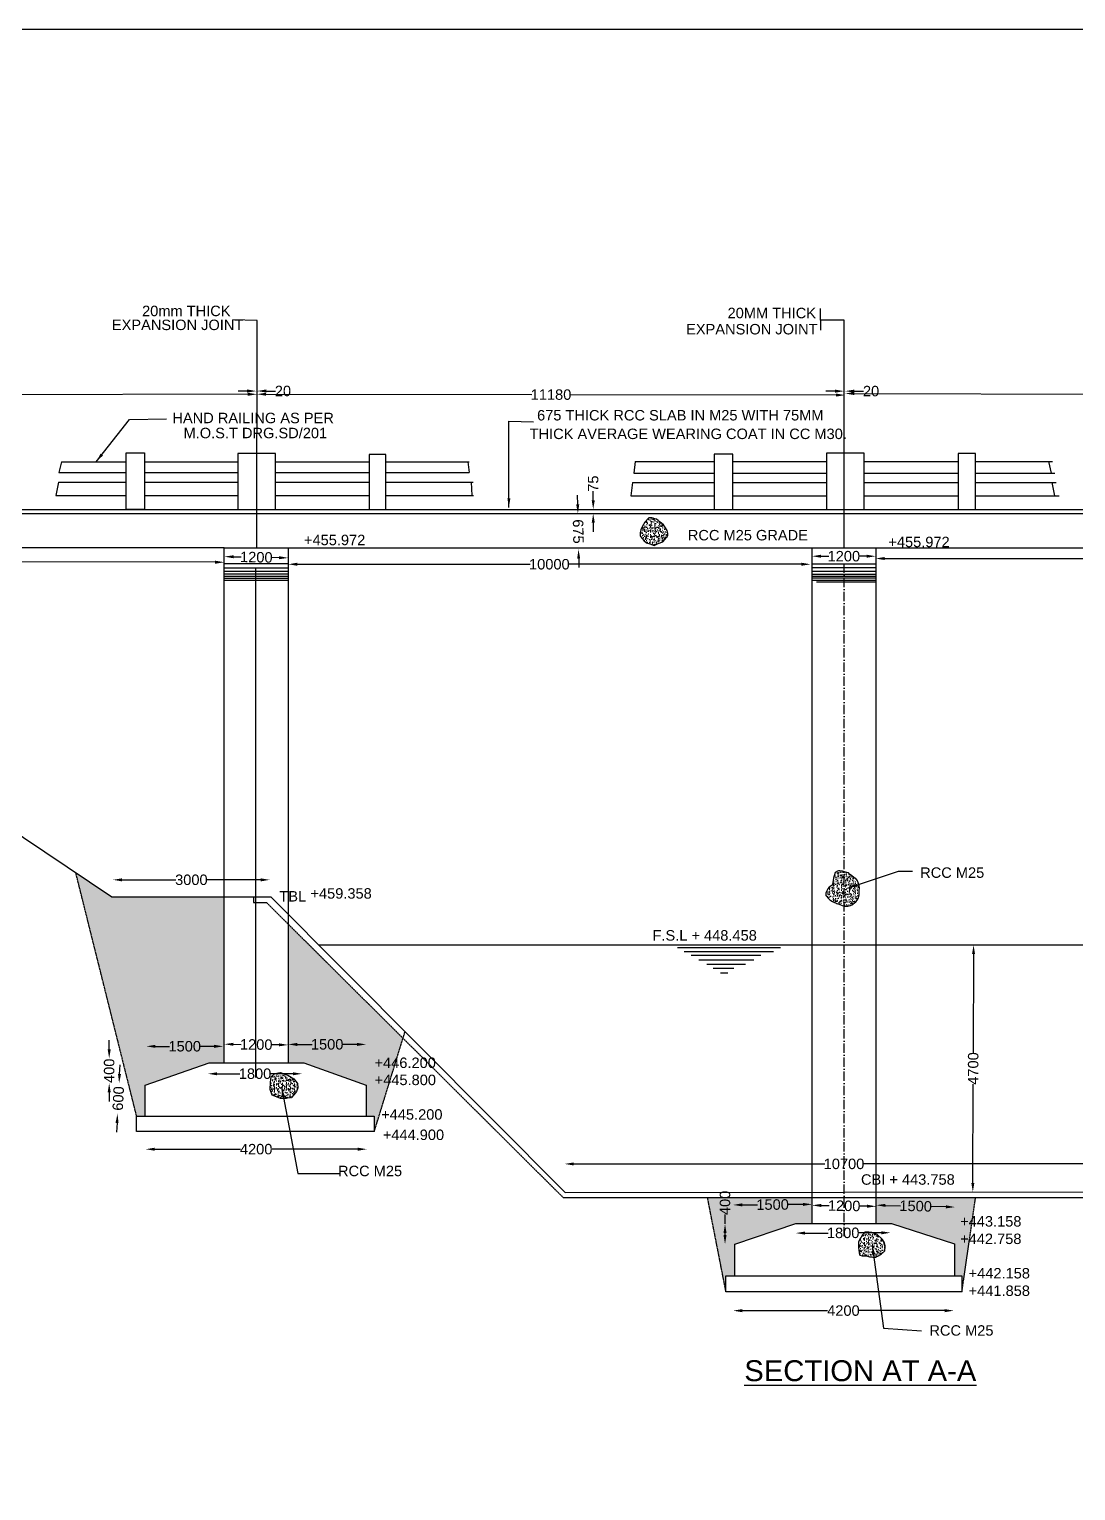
# Model space of a CAD drawing. Header units: millimetres. Extents: x 1522 to 79966, y 2569 to 58520.
# Drawn here: x 20274 to 40295, y 30544 to 58520 of the extents above; entities that cross this region are included whole.
import ezdxf

# ---------------------------------------------------------------- set-up
doc = ezdxf.new("R2010")
doc.units = ezdxf.units.MM
doc.header["$MEASUREMENT"] = 0
doc.linetypes.add('ACAD_ISO02W100', pattern=[15, 12, -3])
doc.linetypes.add('ACAD_ISO10W100', pattern=[18, 12, -3, 0, -3])
for name, color, linetype in [('DIMENSION', 7, 'Continuous'), ('DRAWING', 7, 'Continuous'), ('TEXT', 7, 'Continuous')]:
    doc.layers.add(name, color=color, linetype=linetype)
doc.styles.get("Standard").update_dxf_attribs({"font": 'arial.ttf'})
doc.dimstyles.get("Standard").update_dxf_attribs({"dimtxt": 200, "dimasz": 175, "dimexe": 0.18, "dimexo": 0.0625, "dimgap": 0.09, "dimtad": 0, "dimdec": 0, "dimzin": 0, "dimdsep": 46, "dimtxsty": 'Standard', "dimcen": 0.09, "dimse1": 1, "dimse2": 1, "dimadec": 0, "dimazin": 0, "dimtfac": 1, "dimtdec": 0, "dimtofl": 0, "dimtmove": 0, "dimatfit": 3, "dimfxl": 1, "dimtolj": 1, "dimtzin": 0, "dimarcsym": 0})
pattern_1 = [(50, (0, 0), (107.58903, -9.41282), [11.25, -123.75]), (355, (0, 0), (-20.8127, 112.82882), [9, -99]), (100.45144, (8.97, -0.78), (86.77633, 103.416), [9.56103, -105.17132]), (46.1842, (0, 30), (160.0862, -24.8279), [16.875, -185.625]), (96.63564, (13.34, 27.93), (140.1993, 146.1178), [14.34155, -157.75706]), (351.18416, (0, 30), (140.1993, 146.1178), [13.5, -148.5]), (21, (15, 22.5), (89.53606, -60.39283), [11.25, -123.75]), (326, (15, 22.5), (36.4973, 108.7725), [9, -99]), (71.45144, (22.46, 17.47), (126.03336, 48.37967), [9.56103, -105.17132]), (37.5, (0, 0), (1.823978, 49.934078), [0, -97.8, 0, -100.5, 0, -99.375]), (7.5, (0, 0), (39.46043, 59.161757), [0, -57.3, 0, -95.55, 0, -37.875]), (327.5, (-33.45, 0), (80.073365, -3.38323), [0, -37.5, 0, -117, 0, -155.25]), (317.5, (-48.45, 0), (87.477925, 15.01575), [0, -48.75, 0, -77.7, 0, -110.25])]

# ---------------------------------------------------------------- blocks, each defined once
blk = doc.blocks.new('*D86')
at = {"layer": 'Defpoints', "color": 0, "transparency": 16777216}
for p in [(14041, 48426), (24005, 48412), (24005, 48317)]:
    blk.add_point(p, dxfattribs=at)
at = {"layer": 'DIMENSION', "color": 0, "lineweight": -2, "transparency": 16777216}
for p, q in [((14216, 48331), (18656, 48325)), ((23830, 48318), (19390, 48324))]:
    blk.add_line(p, q, dxfattribs=at)
at = {"layer": 'DIMENSION', "color": 0, "transparency": 16777216}
for points in [[(14216, 48360), (14216, 48301), (14041, 48331)], [(23830, 48347), (23830, 48288), (24005, 48317)]]:
    blk.add_solid(points, dxfattribs=at)
at = {"layer": 'DIMENSION', "color": 0, "transparency": 16777216, "insert": (19023, 48324), "char_height": 200, "attachment_point": 5, "rotation": 359.9228}
blk.add_mtext('\\A1;10000', dxfattribs=at)
blk = doc.blocks.new('*D87')
at = {"layer": 'Defpoints', "color": 0, "transparency": 16777216}
for p in [(25228, 48400), (24005, 48317), (25226, 48292)]:
    blk.add_point(p, dxfattribs=at)
at = {"layer": 'DIMENSION', "color": 0, "lineweight": -2, "transparency": 16777216}
for p, q in [((24182, 48422), (24329, 48419)), ((25053, 48404), (24907, 48407))]:
    blk.add_line(p, q, dxfattribs=at)
at = {"layer": 'DIMENSION', "color": 0, "transparency": 16777216}
for points in [[(24183, 48451), (24182, 48393), (24007, 48425)], [(25054, 48433), (25053, 48375), (25228, 48400)]]:
    blk.add_solid(points, dxfattribs=at)
at = {"layer": 'DIMENSION', "color": 0, "transparency": 16777216, "insert": (24618, 48413), "char_height": 200, "attachment_point": 5, "rotation": 358.8339}
blk.add_mtext('\\A1;1200', dxfattribs=at)
blk = doc.blocks.new('*D88')
at = {"layer": 'Defpoints', "color": 0, "transparency": 16777216}
for p in [(25228, 48400), (35220, 48400), (35220, 48278)]:
    blk.add_point(p, dxfattribs=at)
at = {"layer": 'DIMENSION', "color": 0, "lineweight": -2, "transparency": 16777216}
for p, q in [((25403, 48278), (29857, 48278)), ((35045, 48278), (30591, 48278))]:
    blk.add_line(p, q, dxfattribs=at)
at = {"layer": 'DIMENSION', "color": 0, "transparency": 16777216}
for points in [[(25403, 48308), (25403, 48249), (25228, 48278)], [(35045, 48308), (35045, 48249), (35220, 48278)]]:
    blk.add_solid(points, dxfattribs=at)
at = {"layer": 'DIMENSION', "color": 0, "transparency": 16777216, "insert": (30224, 48278), "char_height": 200, "attachment_point": 5}
blk.add_mtext('\\A1;10000', dxfattribs=at)
blk = doc.blocks.new('*D89')
at = {"layer": 'Defpoints', "color": 0, "transparency": 16777216}
for p in [(35248, 48410), (36467, 48432), (36467, 48410)]:
    blk.add_point(p, dxfattribs=at)
at = {"layer": 'DIMENSION', "color": 0, "lineweight": -2, "transparency": 16777216}
for p, q in [((35424, 48432), (35569, 48432)), ((36292, 48432), (36147, 48432))]:
    blk.add_line(p, q, dxfattribs=at)
at = {"layer": 'DIMENSION', "color": 0, "transparency": 16777216}
for points in [[(35424, 48462), (35424, 48403), (35248, 48432)], [(36292, 48462), (36292, 48403), (36467, 48432)]]:
    blk.add_solid(points, dxfattribs=at)
at = {"layer": 'DIMENSION', "color": 0, "transparency": 16777216, "insert": (35858, 48432), "char_height": 200, "attachment_point": 5}
blk.add_mtext('\\A1;1200', dxfattribs=at)
blk = doc.blocks.new('*D90')
at = {"layer": 'Defpoints', "color": 0, "transparency": 16777216}
for p in [(36467, 48432), (46472, 48432), (46472, 48388)]:
    blk.add_point(p, dxfattribs=at)
at = {"layer": 'DIMENSION', "color": 0, "lineweight": -2, "transparency": 16777216}
for p, q in [((36642, 48388), (41103, 48388)), ((46298, 48388), (41836, 48388))]:
    blk.add_line(p, q, dxfattribs=at)
at = {"layer": 'DIMENSION', "color": 0, "transparency": 16777216}
for points in [[(36642, 48418), (36642, 48359), (36467, 48388)], [(46298, 48418), (46298, 48359), (46472, 48388)]]:
    blk.add_solid(points, dxfattribs=at)
at = {"layer": 'DIMENSION', "color": 0, "transparency": 16777216, "insert": (41470, 48388), "char_height": 200, "attachment_point": 5}
blk.add_mtext('\\A1;10000', dxfattribs=at)
blk = doc.blocks.new('*D105')
at = {"layer": 'Defpoints', "color": 0, "transparency": 16777216}
for p in [(21876, 42184), (24874, 42238), (24874, 42184)]:
    blk.add_point(p, dxfattribs=at)
at = {"layer": 'DIMENSION', "color": 0, "lineweight": -2, "transparency": 16777216}
for p, q in [((22051, 42238), (23076, 42238)), ((24698, 42238), (23673, 42238))]:
    blk.add_line(p, q, dxfattribs=at)
at = {"layer": 'DIMENSION', "color": 0, "transparency": 16777216}
for points in [[(22051, 42267), (22051, 42208), (21876, 42238)], [(24698, 42267), (24698, 42208), (24874, 42238)]]:
    blk.add_solid(points, dxfattribs=at)
at = {"layer": 'DIMENSION', "color": 0, "transparency": 16777216, "insert": (23375, 42238), "char_height": 200, "attachment_point": 5}
blk.add_mtext('\\A1;3000', dxfattribs=at)
blk = doc.blocks.new('*D106')
at = {"layer": 'Defpoints', "color": 0, "transparency": 16777216}
for p in [(22500, 37036), (26730, 37082), (26730, 37036)]:
    blk.add_point(p, dxfattribs=at)
at = {"layer": 'DIMENSION', "color": 0, "lineweight": -2, "transparency": 16777216}
for p, q in [((22675, 37082), (24313, 37082)), ((26556, 37082), (24918, 37082))]:
    blk.add_line(p, q, dxfattribs=at)
at = {"layer": 'DIMENSION', "color": 0, "transparency": 16777216}
for points in [[(22675, 37111), (22675, 37052), (22500, 37082)], [(26556, 37111), (26556, 37052), (26730, 37082)]]:
    blk.add_solid(points, dxfattribs=at)
at = {"layer": 'DIMENSION', "color": 0, "transparency": 16777216, "insert": (24615, 37082), "char_height": 200, "attachment_point": 5}
blk.add_mtext('\\A1;4200', dxfattribs=at)
blk = doc.blocks.new('*D107')
at = {"layer": 'Defpoints', "color": 0, "transparency": 16777216}
for p in [(23694, 38608), (25492, 38608), (25492, 38526)]:
    blk.add_point(p, dxfattribs=at)
at = {"layer": 'DIMENSION', "color": 0, "lineweight": -2, "transparency": 16777216}
for p, q in [((23868, 38526), (24304, 38526)), ((25318, 38526), (24882, 38526))]:
    blk.add_line(p, q, dxfattribs=at)
at = {"layer": 'DIMENSION', "color": 0, "transparency": 16777216}
for points in [[(23868, 38555), (23868, 38497), (23694, 38526)], [(25318, 38555), (25318, 38497), (25492, 38526)]]:
    blk.add_solid(points, dxfattribs=at)
at = {"layer": 'DIMENSION', "color": 0, "transparency": 16777216, "insert": (24593, 38526), "char_height": 200, "attachment_point": 5}
blk.add_mtext('\\A1;1800', dxfattribs=at)
blk = doc.blocks.new('*D108')
at = {"layer": 'Defpoints', "color": 0, "transparency": 16777216}
for p in [(22512, 39079), (23984, 39079), (23984, 39051)]:
    blk.add_point(p, dxfattribs=at)
at = {"layer": 'DIMENSION', "color": 0, "lineweight": -2, "transparency": 16777216}
for p, q in [((22688, 39051), (22960, 39051)), ((23810, 39051), (23537, 39051))]:
    blk.add_line(p, q, dxfattribs=at)
at = {"layer": 'DIMENSION', "color": 0, "transparency": 16777216}
for points in [[(22688, 39080), (22688, 39022), (22512, 39051)], [(23810, 39080), (23810, 39022), (23984, 39051)]]:
    blk.add_solid(points, dxfattribs=at)
at = {"layer": 'DIMENSION', "color": 0, "transparency": 16777216, "insert": (23248, 39051), "char_height": 200, "attachment_point": 5}
blk.add_mtext('\\A1;1500', dxfattribs=at)
blk = doc.blocks.new('*D109')
at = {"layer": 'Defpoints', "color": 0, "transparency": 16777216}
for p in [(24005, 39046), (25226, 39078), (25226, 39032)]:
    blk.add_point(p, dxfattribs=at)
at = {"layer": 'DIMENSION', "color": 0, "lineweight": -2, "transparency": 16777216}
for p, q in [((24181, 39090), (24327, 39088)), ((25051, 39080), (24905, 39081))]:
    blk.add_line(p, q, dxfattribs=at)
at = {"layer": 'DIMENSION', "color": 0, "transparency": 16777216}
for points in [[(24181, 39119), (24181, 39061), (24006, 39092)], [(25052, 39109), (25051, 39051), (25226, 39078)]]:
    blk.add_solid(points, dxfattribs=at)
at = {"layer": 'DIMENSION', "color": 0, "transparency": 16777216, "insert": (24616, 39085), "char_height": 200, "attachment_point": 5, "rotation": 359.3428}
blk.add_mtext('\\A1;1200', dxfattribs=at)
blk = doc.blocks.new('*D110')
at = {"layer": 'Defpoints', "color": 0, "transparency": 16777216}
for p in [(25226, 39078), (26720, 39088), (26720, 39078)]:
    blk.add_point(p, dxfattribs=at)
at = {"layer": 'DIMENSION', "color": 0, "lineweight": -2, "transparency": 16777216}
for p, q in [((25401, 39088), (25684, 39088)), ((26544, 39088), (26262, 39088))]:
    blk.add_line(p, q, dxfattribs=at)
at = {"layer": 'DIMENSION', "color": 0, "transparency": 16777216}
for points in [[(25401, 39117), (25401, 39058), (25226, 39088)], [(26544, 39117), (26544, 39058), (26720, 39088)]]:
    blk.add_solid(points, dxfattribs=at)
at = {"layer": 'DIMENSION', "color": 0, "transparency": 16777216, "insert": (25973, 39088), "char_height": 200, "attachment_point": 5}
blk.add_mtext('\\A1;1500', dxfattribs=at)
blk = doc.blocks.new('*D111')
at = {"layer": 'Defpoints', "color": 0, "transparency": 16777216}
for p in [(21992, 38346), (22522, 38319), (22492, 37733)]:
    blk.add_point(p, dxfattribs=at)
at = {"layer": 'DIMENSION', "color": 0, "lineweight": -2, "transparency": 16777216}
for p, q in [((22001, 38521), (22010, 38696)), ((21953, 37586), (21944, 37411))]:
    blk.add_line(p, q, dxfattribs=at)
at = {"layer": 'DIMENSION', "color": 0, "transparency": 16777216}
for points in [[(21972, 38522), (22030, 38519), (21992, 38346)], [(21924, 37587), (21982, 37584), (21962, 37760)]]:
    blk.add_solid(points, dxfattribs=at)
at = {"layer": 'DIMENSION', "color": 0, "transparency": 16777216, "insert": (21977, 38053), "char_height": 200, "attachment_point": 5, "rotation": 87.0437}
blk.add_mtext('\\A1;600', dxfattribs=at)
blk = doc.blocks.new('*D112')
at = {"layer": 'Defpoints', "color": 0, "transparency": 16777216}
for p in [(21803, 38819), (21992, 38819), (21992, 38346)]:
    blk.add_point(p, dxfattribs=at)
at = {"layer": 'DIMENSION', "color": 0, "lineweight": -2, "transparency": 16777216}
for p, q in [((21803, 38994), (21803, 39169)), ((21803, 38171), (21803, 37996))]:
    blk.add_line(p, q, dxfattribs=at)
at = {"layer": 'DIMENSION', "color": 0, "transparency": 16777216}
for points in [[(21774, 38994), (21832, 38994), (21803, 38819)], [(21774, 38171), (21832, 38171), (21803, 38346)]]:
    blk.add_solid(points, dxfattribs=at)
at = {"layer": 'DIMENSION', "color": 0, "transparency": 16777216, "insert": (21803, 38583), "char_height": 200, "attachment_point": 5, "rotation": 90}
blk.add_mtext('\\A1;400', dxfattribs=at)
blk = doc.blocks.new('*D113')
at = {"layer": 'Defpoints', "color": 0, "transparency": 16777216}
for p in [(33738, 34353), (37962, 34353), (37962, 33992)]:
    blk.add_point(p, dxfattribs=at)
at = {"layer": 'DIMENSION', "color": 0, "lineweight": -2, "transparency": 16777216}
for p, q in [((33914, 33992), (35548, 33992)), ((37787, 33992), (36153, 33992))]:
    blk.add_line(p, q, dxfattribs=at)
at = {"layer": 'DIMENSION', "color": 0, "transparency": 16777216}
for points in [[(33914, 34021), (33914, 33962), (33738, 33992)], [(37787, 34021), (37787, 33962), (37962, 33992)]]:
    blk.add_solid(points, dxfattribs=at)
at = {"layer": 'DIMENSION', "color": 0, "transparency": 16777216, "insert": (35850, 33992), "char_height": 200, "attachment_point": 5}
blk.add_mtext('\\A1;4200', dxfattribs=at)
blk = doc.blocks.new('*D114')
at = {"layer": 'Defpoints', "color": 0, "transparency": 16777216}
for p in [(33738, 36024), (35251, 36036), (35251, 36027)]:
    blk.add_point(p, dxfattribs=at)
at = {"layer": 'DIMENSION', "color": 0, "lineweight": -2, "transparency": 16777216}
for p, q in [((33914, 36016), (34206, 36019)), ((35076, 36025), (34784, 36023))]:
    blk.add_line(p, q, dxfattribs=at)
at = {"layer": 'DIMENSION', "color": 0, "transparency": 16777216}
for points in [[(33913, 36046), (33914, 35987), (33739, 36015)], [(35076, 36054), (35076, 35996), (35251, 36027)]]:
    blk.add_solid(points, dxfattribs=at)
at = {"layer": 'DIMENSION', "color": 0, "transparency": 16777216, "insert": (34495, 36021), "char_height": 200, "attachment_point": 5, "rotation": 0.4356}
blk.add_mtext('\\A1;1500', dxfattribs=at)
blk = doc.blocks.new('*D115')
at = {"layer": 'Defpoints', "color": 0, "transparency": 16777216}
for p in [(34939, 35514), (36750, 35522), (36751, 35483)]:
    blk.add_point(p, dxfattribs=at)
at = {"layer": 'DIMENSION', "color": 0, "lineweight": -2, "transparency": 16777216}
for p, q in [((35114, 35476), (35556, 35478)), ((36576, 35482), (36134, 35480))]:
    blk.add_line(p, q, dxfattribs=at)
at = {"layer": 'DIMENSION', "color": 0, "transparency": 16777216}
for points in [[(35114, 35505), (35114, 35447), (34939, 35476)], [(36576, 35511), (36576, 35453), (36751, 35483)]]:
    blk.add_solid(points, dxfattribs=at)
at = {"layer": 'DIMENSION', "color": 0, "transparency": 16777216, "insert": (35845, 35479), "char_height": 200, "attachment_point": 5, "rotation": 0.2372}
blk.add_mtext('\\A1;1800', dxfattribs=at)
blk = doc.blocks.new('*D116')
at = {"layer": 'Defpoints', "color": 0, "transparency": 16777216}
for p in [(35251, 36027), (36478, 36006), (36478, 35988)]:
    blk.add_point(p, dxfattribs=at)
at = {"layer": 'DIMENSION', "color": 0, "lineweight": -2, "transparency": 16777216}
for p, q in [((35426, 36006), (35575, 36003)), ((36303, 35991), (36153, 35993))]:
    blk.add_line(p, q, dxfattribs=at)
at = {"layer": 'DIMENSION', "color": 0, "transparency": 16777216}
for points in [[(35426, 36035), (35425, 35976), (35251, 36008)], [(36303, 36020), (36302, 35962), (36478, 35988)]]:
    blk.add_solid(points, dxfattribs=at)
at = {"layer": 'DIMENSION', "color": 0, "transparency": 16777216, "insert": (35864, 35998), "char_height": 200, "attachment_point": 5, "rotation": 359.0399}
blk.add_mtext('\\A1;1200', dxfattribs=at)
blk = doc.blocks.new('*D117')
at = {"layer": 'Defpoints', "color": 0, "transparency": 16777216}
for p in [(36478, 35988), (37984, 35951), (37985, 35974)]:
    blk.add_point(p, dxfattribs=at)
at = {"layer": 'DIMENSION', "color": 0, "lineweight": -2, "transparency": 16777216}
for p, q in [((36653, 36007), (36943, 36000)), ((37810, 35978), (37520, 35985))]:
    blk.add_line(p, q, dxfattribs=at)
at = {"layer": 'DIMENSION', "color": 0, "transparency": 16777216}
for points in [[(36654, 36036), (36652, 35978), (36478, 36011)], [(37811, 36008), (37809, 35949), (37985, 35974)]]:
    blk.add_solid(points, dxfattribs=at)
at = {"layer": 'DIMENSION', "color": 0, "transparency": 16777216, "insert": (37232, 35993), "char_height": 200, "attachment_point": 5, "rotation": 358.5971}
blk.add_mtext('\\A1;1500', dxfattribs=at)
blk = doc.blocks.new('*D118')
at = {"layer": 'Defpoints', "color": 0, "transparency": 16777216}
for p in [(33585, 35654), (33770, 35654), (33770, 35263)]:
    blk.add_point(p, dxfattribs=at)
at = {"layer": 'DIMENSION', "color": 0, "lineweight": -2, "transparency": 16777216}
for p, q in [((33585, 35654), (33585, 35830)), ((33585, 35438), (33585, 35480))]:
    blk.add_line(p, q, dxfattribs=at)
at = {"layer": 'DIMENSION', "color": 0, "transparency": 16777216}
for points in [[(33556, 35480), (33614, 35480), (33585, 35654)], [(33556, 35438), (33614, 35438), (33585, 35263)]]:
    blk.add_solid(points, dxfattribs=at)
at = {"layer": 'DIMENSION', "color": 0, "transparency": 16777216, "insert": (33585, 36054), "char_height": 200, "attachment_point": 5, "rotation": 90}
blk.add_mtext('\\A1;400', dxfattribs=at)
blk = doc.blocks.new('*D119')
at = {"layer": 'Defpoints', "color": 0, "transparency": 16777216}
for p in [(30517, 36730), (41205, 36800), (41205, 36730)]:
    blk.add_point(p, dxfattribs=at)
at = {"layer": 'DIMENSION', "color": 0, "lineweight": -2, "transparency": 16777216}
for p, q in [((30692, 36800), (35494, 36800)), ((41030, 36800), (36228, 36800))]:
    blk.add_line(p, q, dxfattribs=at)
at = {"layer": 'DIMENSION', "color": 0, "transparency": 16777216}
for points in [[(30692, 36829), (30692, 36771), (30517, 36800)], [(41030, 36829), (41030, 36771), (41205, 36800)]]:
    blk.add_solid(points, dxfattribs=at)
at = {"layer": 'DIMENSION', "color": 0, "transparency": 16777216, "insert": (35861, 36800), "char_height": 200, "attachment_point": 5}
blk.add_mtext('\\A1;10700', dxfattribs=at)
blk = doc.blocks.new('*D120')
at = {"layer": 'Defpoints', "color": 0, "transparency": 16777216}
for p in [(38340, 40991), (38395, 40991), (38381, 36263)]:
    blk.add_point(p, dxfattribs=at)
at = {"layer": 'DIMENSION', "color": 0, "lineweight": -2, "transparency": 16777216}
for p, q in [((38339, 40816), (38334, 38929)), ((38326, 36438), (38332, 38325))]:
    blk.add_line(p, q, dxfattribs=at)
at = {"layer": 'DIMENSION', "color": 0, "transparency": 16777216}
for points in [[(38310, 40816), (38368, 40816), (38340, 40991)], [(38297, 36438), (38355, 36438), (38326, 36263)]]:
    blk.add_solid(points, dxfattribs=at)
at = {"layer": 'DIMENSION', "color": 0, "transparency": 16777216, "insert": (38333, 38627), "char_height": 200, "attachment_point": 5, "rotation": 89.8305}
blk.add_mtext('\\A1;4700', dxfattribs=at)
blk = doc.blocks.new('*D131')
at = {"layer": 'Defpoints', "color": 0, "transparency": 16777216}
for p in [(35883, 51527), (47080, 51526), (47080, 51507)]:
    blk.add_point(p, dxfattribs=at)
at = {"layer": 'DIMENSION', "color": 0, "lineweight": -2, "transparency": 16777216}
for p, q in [((36058, 51546), (41115, 51537)), ((46905, 51527), (41848, 51536))]:
    blk.add_line(p, q, dxfattribs=at)
at = {"layer": 'DIMENSION', "color": 0, "transparency": 16777216}
for points in [[(36058, 51575), (36058, 51517), (35883, 51546)], [(46905, 51556), (46905, 51498), (47080, 51526)]]:
    blk.add_solid(points, dxfattribs=at)
at = {"layer": 'DIMENSION', "color": 0, "transparency": 16777216, "insert": (41482, 51536), "char_height": 200, "attachment_point": 5, "rotation": 359.8977}
blk.add_mtext('\\A1;11180', dxfattribs=at)
blk = doc.blocks.new('*D134')
at = {"layer": 'Defpoints', "color": 0, "transparency": 16777216}
for p in [(24630, 51563), (35883, 51546), (35883, 51517)]:
    blk.add_point(p, dxfattribs=at)
at = {"layer": 'DRAWING', "color": 0, "lineweight": -2, "transparency": 16777216}
for p, q in [((24805, 51533), (29890, 51525)), ((35708, 51517), (30623, 51524))]:
    blk.add_line(p, q, dxfattribs=at)
at = {"layer": 'DRAWING', "color": 0, "transparency": 16777216}
for points in [[(24805, 51562), (24805, 51504), (24630, 51533)], [(35708, 51546), (35708, 51488), (35883, 51517)]]:
    blk.add_solid(points, dxfattribs=at)
at = {"layer": 'DRAWING', "color": 0, "transparency": 16777216, "insert": (30256, 51525), "char_height": 200, "attachment_point": 5, "rotation": 359.9179}
blk.add_mtext('\\A1;11180', dxfattribs=at)
blk = doc.blocks.new('*D135')
at = {"layer": 'Defpoints', "color": 0, "transparency": 16777216}
for p in [(13414, 51516), (24630, 51533), (24630, 51532)]:
    blk.add_point(p, dxfattribs=at)
at = {"layer": 'DRAWING', "color": 0, "lineweight": -2, "transparency": 16777216}
for p, q in [((13589, 51516), (18655, 51523)), ((24455, 51532), (19388, 51524))]:
    blk.add_line(p, q, dxfattribs=at)
at = {"layer": 'DRAWING', "color": 0, "transparency": 16777216}
for points in [[(13589, 51545), (13589, 51487), (13414, 51516)], [(24455, 51561), (24455, 51503), (24630, 51532)]]:
    blk.add_solid(points, dxfattribs=at)
at = {"layer": 'DRAWING', "color": 0, "transparency": 16777216, "insert": (19022, 51524), "char_height": 200, "attachment_point": 5, "rotation": 0.0842}
blk.add_mtext('\\A1;11180', dxfattribs=at)
blk = doc.blocks.new('*D141')
at = {"layer": 'Defpoints', "color": 0, "transparency": 16777216}
for p in [(30770, 49249), (30784, 49249), (30796, 48564)]:
    blk.add_point(p, dxfattribs=at)
at = {"layer": 'DIMENSION', "color": 0, "lineweight": -2, "transparency": 16777216}
for p, q in [((30766, 49424), (30763, 49599)), ((30785, 48389), (30788, 48214))]:
    blk.add_line(p, q, dxfattribs=at)
at = {"layer": 'DIMENSION', "color": 0, "transparency": 16777216}
for points in [[(30796, 49425), (30737, 49424), (30770, 49249)], [(30814, 48389), (30756, 48388), (30782, 48564)]]:
    blk.add_solid(points, dxfattribs=at)
at = {"layer": 'DIMENSION', "color": 0, "transparency": 16777216, "insert": (30776, 48906), "char_height": 200, "attachment_point": 5, "rotation": 271.0447}
blk.add_mtext('\\A1;675', dxfattribs=at)
blk = doc.blocks.new('*D142')
at = {"layer": 'Defpoints', "color": 0, "transparency": 16777216}
for p in [(31045, 49329), (31045, 49249), (31063, 49329)]:
    blk.add_point(p, dxfattribs=at)
at = {"layer": 'DIMENSION', "color": 0, "lineweight": -2, "transparency": 16777216}
for p, q in [((31063, 49504), (31063, 49679)), ((31063, 49074), (31063, 48899))]:
    blk.add_line(p, q, dxfattribs=at)
at = {"layer": 'DIMENSION', "color": 0, "transparency": 16777216}
for points in [[(31034, 49504), (31093, 49504), (31063, 49329)], [(31034, 49074), (31093, 49074), (31063, 49249)]]:
    blk.add_solid(points, dxfattribs=at)
at = {"layer": 'DIMENSION', "color": 0, "transparency": 16777216, "insert": (31063, 49822), "char_height": 200, "attachment_point": 5, "rotation": 90}
blk.add_mtext('\\A1;75', dxfattribs=at)
blk = doc.blocks.new('*D146')
at = {"color": 0, "lineweight": -2, "transparency": 16777216}
for p, q in [((24442, 51594), (24268, 51594)), ((24808, 51594), (24982, 51594))]:
    blk.add_line(p, q, dxfattribs=at)
at = {"color": 0, "transparency": 16777216}
for points in [[(24442, 51624), (24442, 51565), (24618, 51594)], [(24808, 51624), (24808, 51565), (24632, 51594)]]:
    blk.add_solid(points, dxfattribs=at)
at = {"layer": 'Defpoints', "color": 0, "transparency": 16777216}
for p in [(24618, 51530), (24632, 51594), (24632, 51531)]:
    blk.add_point(p, dxfattribs=at)
at = {"color": 0, "transparency": 16777216, "insert": (25127, 51594), "char_height": 200, "attachment_point": 5}
blk.add_mtext('\\A1;20', dxfattribs=at)
blk = doc.blocks.new('*D147')
at = {"color": 0, "lineweight": -2, "transparency": 16777216}
for p, q in [((35689, 51592), (35514, 51592)), ((36059, 51592), (36234, 51592))]:
    blk.add_line(p, q, dxfattribs=at)
at = {"color": 0, "transparency": 16777216}
for points in [[(35689, 51621), (35689, 51562), (35864, 51592)], [(36059, 51621), (36059, 51562), (35884, 51592)]]:
    blk.add_solid(points, dxfattribs=at)
at = {"layer": 'Defpoints', "color": 0, "transparency": 16777216}
for p in [(35864, 51516), (35884, 51592), (35884, 51514)]:
    blk.add_point(p, dxfattribs=at)
at = {"color": 0, "transparency": 16777216, "insert": (36379, 51592), "char_height": 200, "attachment_point": 5}
blk.add_mtext('\\A1;20', dxfattribs=at)

msp = doc.modelspace()

# ---------------------------------------------------------------- hatches: boundary and pattern name
at = {"layer": 'DRAWING'}
h = msp.add_hatch(dxfattribs=at)
h.set_pattern_fill('AR-CONC', color=256, scale=15)
h.set_pattern_definition(pattern_1)
h.paths.add_polyline_path([(32443.5, 48976.9), (32405.7, 49034.9), (32365, 49072.6), (32312.7, 49104.6), (32304, 49119.1), (32272, 49139.4), (32240, 49151), (32211, 49162.6), (32184.8, 49165.5), (32170.3, 49168.4), (32126.7, 49165.5), (32051.1, 49081.4), (32001.7, 48997.2), (31972.6, 48936.2), (31963.9, 48878.2), (31963.9, 48828.8), (31966.8, 48808.5), (32030.8, 48730.1), (32083.1, 48689.5), (32144.1, 48666.3), (32231.3, 48640.1), (32280.7, 48663.4), (32306.9, 48675), (32397, 48709.8), (32437.7, 48759.2), (32458, 48788.2), (32475.4, 48805.6), (32490, 48837.5), (32492.9, 48872.4), (32475.4, 48921.7)])
h = msp.add_hatch(dxfattribs=at)
h.set_pattern_fill('AR-CONC', color=256, scale=15)
h.set_pattern_definition(pattern_1)
h.paths.add_polyline_path([(24005.4, 41914.6), (21854.4, 41914.6), (21162.9, 42379), (22327.9, 37713.5), (22491.6, 37713.5), (22491.6, 38308.2), (23714.5, 38735), (24005.4, 38735)])
h.paths.add_polyline_path([(25225.9, 41392.3), (25225.9, 38735), (25523.8, 38735), (26719.4, 38308.2), (26719.4, 37713.5), (26873.9, 37713.5), (26873.9, 37418.3), (27424.3, 39205.5)])
h.paths.add_polyline_path([(26830.7, 38254), (28105.9, 38254), (28105.9, 38560.3), (26830.7, 38560.3)], flags=9)
h.paths.add_polyline_path([(26828.8, 38582.1), (28104.1, 38582.1), (28104.1, 38888.4), (26828.8, 38888.4)], flags=9)
h = msp.add_hatch(dxfattribs=at)
h.set_pattern_fill('AR-CONC', color=256, scale=15)
h.set_pattern_definition(pattern_1)
h.paths.add_polyline_path([(36149.3, 42124.7), (36137.7, 42170.8), (36116.9, 42217), (36086.9, 42260.9), (36047.6, 42281.6), (36008.3, 42316.2), (35966.7, 42348.6), (35945.9, 42369.3), (35892.8, 42385.5), (35863.9, 42393.5), (35863.9, 41740.3), (35878.9, 41737), (35932, 41737), (35987.5, 41748.5), (36026.8, 41764.6), (36056.8, 41790), (36086.9, 41815.4), (36112.3, 41847.7), (36137.7, 41896.2), (36149.3, 41947), (36153.9, 41981.6), (36153.9, 42034.7), (36158.5, 42080.8)])
h.paths.add_polyline_path([(35863.9, 42393.5), (35835, 42401.6), (35825.7, 42401.6), (35781.8, 42410.9), (35758.7, 42408.6), (35737.9, 42401.6), (35691.7, 42378.6), (35659.4, 42270.1), (35638.6, 42157), (35633.9, 42133.9), (35576.2, 42099.3), (35553.1, 42064.7), (35530, 42030.1), (35513.8, 41983.9), (35513.8, 41953.9), (35516.1, 41940.1), (35532.3, 41919.3), (35557.7, 41884.7), (35587.7, 41854.7), (35606.2, 41845.4), (35640.9, 41822.3), (35668.6, 41810.8), (35721.8, 41783.1), (35765.7, 41769.3), (35828.1, 41748.5), (35863.9, 41740.3)])
h = msp.add_hatch(dxfattribs=at)
h.set_pattern_fill('AR-CONC', color=256, scale=15)
h.set_pattern_definition(pattern_1)
h.paths.add_polyline_path([(25405.6, 38340), (25332.8, 38430.8), (25223.7, 38498.9), (25082.8, 38548.9), (24969.2, 38530.7), (24901, 38467.1), (24887.3, 38358.2), (24882.8, 38222), (24919.2, 38117.5), (25082.8, 38049.4), (25173.7, 38049.4), (25291.9, 38072.1), (25332.8, 38122.1), (25387.4, 38185.6), (25410.1, 38253.7)])
h = msp.add_hatch(dxfattribs=at)
h.set_pattern_fill('AR-CONC', color=256, scale=20, style=0)
h.set_pattern_definition([(50, (0, 0), (143.45204, -12.55043), [15, -165]), (355, (0, 0), (-27.75027, 150.43843), [12, -132]), (100.4514, (11.95, -1.05), (115.70188, 137.8879), [12.74804, -140.22842]), (46.1842, (0, 40), (213.4482, -33.1038), [22.5, -247.5]), (96.6356, (17.79, 37.24), (186.93254, 194.8236), [19.1221, -210.3426]), (351.1842, (0, 40), (186.9324, 194.8237), [18, -198]), (21, (20, 30), (119.3814, -80.52378), [15, -165]), (326, (20, 30), (48.66307, 145.03), [12, -132]), (71.4514, (29.95, 23.29), (168.04453, 64.5061), [12.74804, -140.22842]), (37.5, (0, 0), (2.43197, 66.57877), [0, -130.4, 0, -134, 0, -132.5]), (7.5, (0, 0), (52.61391, 78.88234), [0, -76.4, 0, -127.4, 0, -50.5]), (327.5, (-44.6, 0), (106.764487, -4.510974), [0, -50, 0, -156, 0, -207]), (317.5, (-64.6, 0), (116.63723, 20.021), [0, -65, 0, -103.6, 0, -147])])
h.paths.add_polyline_path([(38378.2, 36156.7), (36477.9, 36156.7), (36477.9, 35662.9), (36768.3, 35662.9), (37974.5, 35267.7), (37974.5, 34658.2), (38117.5, 34658.2), (38117.5, 34353.5)])
h.paths.add_polyline_path([(34937.6, 35662.9), (35251.1, 35662.9), (35251.1, 36156.7), (33250, 36156.7), (33602.7, 34353.5), (33602.7, 34658.2), (33769.5, 34658.2), (33769.5, 35262.9)])
h.paths.add_polyline_path([(38031.9, 35212), (39307.2, 35212), (39307.2, 35518.3), (38031.9, 35518.3)], flags=9)
h.paths.add_polyline_path([(38031.9, 35546.3), (39307.2, 35546.3), (39307.2, 35852.9), (38031.9, 35852.9)], flags=9)
h = msp.add_hatch(dxfattribs=at)
h.set_pattern_fill('AR-CONC', color=256, scale=15)
h.set_pattern_definition(pattern_1)
h.paths.add_polyline_path([(36633.3, 35287.8), (36599.3, 35355.8), (36497.2, 35446.5), (36392.2, 35489), (36335.5, 35494.6), (36284.4, 35494.6), (36261.8, 35491.8), (36244.7, 35472), (36227.7, 35457.8), (36210.7, 35435.1), (36190.9, 35401.1), (36171, 35370), (36137, 35302), (36137, 35202.9), (36148.3, 35098.1), (36165.3, 35052.8), (36210.7, 35041.4), (36236.2, 35041.4), (36310, 35032.9), (36349.7, 35021.6), (36400.7, 35018.8), (36423.4, 35013.1), (36471.6, 35015.9), (36514.2, 35038.6), (36579.4, 35078.2), (36639, 35137.7), (36647.5, 35214.2), (36650.3, 35236.9)])

# ---------------------------------------------------------------- linework, layer by layer
msp.add_lwpolyline([(79966.2, 2568.6), (1522.5, 2568.6), (1522.5, 58519.5), (79966.2, 58519.5)], close=True)
for points in [[(39776, 50243.5), (39825, 50019.7)], [(39835, 49843.7), (39891, 49587.9)]]:
    msp.add_lwpolyline(points)
at = {"layer": 'DIMENSION'}
for points in [[(31865.5, 50243.5), (31841.5, 50019.7)], [(31817.5, 49843.7), (31785.5, 49587.9)]]:
    msp.add_lwpolyline(points, dxfattribs=at)
at = {"layer": 'DRAWING'}
for points in [[(35865.5, 52127.5), (35865.5, 52948.5), (35414.5, 52948.5), (35414.5, 53171)], [(24632, 52943), (24166, 52958)], [(24624.6, 48590.2), (24632, 52943)], [(35414.5, 52948.5), (35414.5, 52757)], [(35865.5, 48590.2), (35865.5, 52127.5)], [(25225.9, 48590.2), (58229.6, 48590.2), (58229.6, 50714.6), (58045.9, 50714.6), (58137.8, 50966.9), (58631.6, 50955.4), (58792.3, 50703.1), (58229.6, 50714.6)], [(20889, 50241.2), (20841.2, 50034)], [(20889, 50241.2), (22125.8, 50241.2)], [(22476.9, 50241.2), (24264.1, 50241.2)], [(24982.3, 50241.2), (26777.5, 50241.2)], [(27096.7, 50241.2), (28692.5, 50241.2)], [(28661.5, 50241.2), (28692.5, 50034)], [(31865.5, 50243.5), (33378.7, 50243.5)], [(33731, 50243.5), (35524.4, 50243.5)], [(36244.9, 50243.5), (38046.3, 50243.5)], [(38374.5, 50243.5), (39847.7, 50243.5)], [(20833.2, 49850.8), (20785.3, 49595.7)], [(20833.2, 49850.8), (22125.8, 49850.8)], [(20841.2, 50034), (22125.8, 50034)], [(22476.9, 50034), (24264.1, 50034)], [(22476.9, 49850.8), (24264.1, 49850.8)], [(24982.3, 50034), (26777.5, 50034)], [(24982.3, 49850.8), (26777.5, 49850.8)], [(27096.7, 50034), (28692.5, 50034)], [(27096.7, 49850.8), (28764.3, 49850.8)], [(28726, 49850.8), (28742.5, 49595.7)], [(31817.5, 49843.7), (33378.7, 49843.7)], [(31841.5, 50019.7), (33378.7, 50019.7)], [(33731, 50019.7), (35524.4, 50019.7)], [(33731, 49843.7), (35524.4, 49843.7)], [(36244.9, 50019.7), (38046.3, 50019.7)], [(36244.9, 49843.7), (38046.3, 49843.7)], [(38374.5, 50019.7), (39895.7, 50019.7)], [(38374.5, 49843.7), (39919.7, 49843.7)], [(20785.3, 49595.7), (22125.8, 49595.7)], [(22476.9, 49595.7), (24264.1, 49595.7)], [(24982.3, 49595.7), (26777.5, 49595.7)], [(27096.7, 49595.7), (28772.3, 49595.7)], [(31785.5, 49587.9), (33378.7, 49587.9)], [(33731, 49587.9), (35524.4, 49587.9)], [(36244.9, 49587.9), (38046.3, 49587.9)], [(38374.5, 49587.9), (39975.8, 49587.9)], [(9495.9, 49249.5), (62189.4, 49249.5)], [(10814, 49329), (21854.4, 41914.6), (24893.3, 41914.6), (30525.8, 36253.7), (41223.7, 36265.7), (46854.8, 41927.9), (49819.7, 41935.2), (60925.7, 49379.6)], [(13730.5, 49329), (65037.2, 49329)], [(24005.4, 38735), (24005.4, 48590.2), (25225.9, 48590.2), (25225.9, 38735)], [(35251.1, 35662.9), (35251.1, 48590.2)], [(36477.9, 35662.9), (36477.9, 48590.2)], [(24005.4, 48292.5), (25225.9, 48292.5)], [(24005.4, 48211.2), (25225.9, 48211.2)], [(24005.4, 48144.4), (25225.9, 48144.4)], [(35251.1, 48286.8), (36477.9, 48286.8)], [(35251.1, 48214.7), (36477.9, 48214.7)], [(35251.1, 48144.6), (36477.9, 48144.6)], [(24005.4, 48098), (25225.9, 48098)], [(24005.4, 48048.6), (25225.9, 48048.6)], [(24005.4, 48013.8), (25225.9, 48013.8)], [(24005.4, 47975.9), (25225.9, 47975.9)], [(35251.1, 48086.9), (36477.9, 48086.9)], [(35251.1, 48049.8), (36477.9, 48049.8)], [(35251.1, 48018.8), (36477.9, 48018.8)], [(35251.1, 47973.5), (36477.9, 47973.5)], [(35334.4, 47941.2), (36477.9, 47941.2)], [(25812.1, 40991.2), (45923.2, 40991.2)], [(32672.7, 40941.9), (34648.7, 40941.9)], [(32806.1, 40867.6), (34515.3, 40867.6)], [(32939.6, 40795.9), (34268.9, 40795.9)], [(33080.7, 40708.7), (34132.9, 40708.7)], [(33239.8, 40626.7), (33973.8, 40626.7)], [(33360.4, 40547.2), (33755.7, 40547.2)], [(33496.5, 40457.5), (33640.2, 40457.5)], [(22491.6, 37713.5), (22491.6, 38308.2), (23714.5, 38735), (25523.8, 38735), (26719.4, 38308.2), (26719.4, 37713.5)], [(33769.5, 34658.2), (33769.5, 35262.9), (34937.6, 35662.9), (36768.3, 35662.9), (37974.5, 35267.7), (37974.5, 34658.2)]]:
    msp.add_lwpolyline(points, dxfattribs=at)
at = {"layer": 'DRAWING', "linetype": 'ACAD_ISO10W100'}
for points in [[(24005.4, 48590.2), (13418.4, 48590.2), (13418.4, 50381.8), (13730.5, 50381.8), (13730.5, 49329), (6035.2, 49329)], [(24605.8, 38452.9), (24605.8, 48216.6)]]:
    msp.add_lwpolyline(points, dxfattribs=at)
at = {"layer": 'DRAWING'}
for points in [[(22476.9, 49329), (22125.8, 49329), (22125.8, 50408.6), (22476.9, 50408.6)], [(24264.1, 49329), (24982.3, 49329), (24982.3, 50400.6), (24264.1, 50400.6)], [(26777.5, 49329), (27096.7, 49329), (27096.7, 50376.7), (26777.5, 50376.7)], [(33378.7, 49329), (33731, 49329), (33731, 50387.5), (33378.7, 50387.5)], [(35524.4, 49329), (36244.9, 49329), (36244.9, 50403.5), (35524.4, 50403.5)], [(38046.3, 49329), (38374.5, 49329), (38374.5, 50395.5), (38046.3, 50395.5)], [(32126.7, 49165.5), (32051.1, 49081.4), (32001.7, 48997.2), (31972.6, 48936.2), (31963.9, 48878.2), (31963.9, 48828.8), (31966.8, 48808.5), (32030.8, 48730.1), (32083.1, 48689.5), (32144.1, 48666.3), (32231.3, 48640.1), (32280.7, 48663.4), (32306.9, 48675), (32397, 48709.8), (32437.7, 48759.2), (32458, 48788.2), (32475.4, 48805.6), (32490, 48837.5), (32492.9, 48872.4), (32475.4, 48921.7), (32443.5, 48976.9), (32405.7, 49034.9), (32365, 49072.6), (32312.7, 49104.6), (32304, 49119.1), (32272, 49139.4), (32240, 49151), (32211, 49162.6), (32184.8, 49165.5), (32170.3, 49168.4)], [(35691.7, 42378.6), (35659.4, 42270.1), (35638.6, 42157), (35633.9, 42133.9), (35576.2, 42099.3), (35553.1, 42064.7), (35530, 42030.1), (35513.8, 41983.9), (35513.8, 41953.9), (35516.1, 41940.1), (35532.3, 41919.3), (35557.7, 41884.7), (35587.7, 41854.7), (35606.2, 41845.4), (35640.9, 41822.3), (35668.6, 41810.8), (35721.8, 41783.1), (35765.7, 41769.3), (35828.1, 41748.5), (35878.9, 41737), (35932, 41737), (35987.5, 41748.5), (36026.8, 41764.6), (36056.8, 41790), (36086.9, 41815.4), (36112.3, 41847.7), (36137.7, 41896.2), (36149.3, 41947), (36153.9, 41981.6), (36153.9, 42034.7), (36158.5, 42080.8), (36149.3, 42124.7), (36137.7, 42170.8), (36116.9, 42217), (36086.9, 42260.9), (36047.6, 42281.6), (36008.3, 42316.2), (35966.7, 42348.6), (35945.9, 42369.3), (35892.8, 42385.5), (35835, 42401.6), (35825.7, 42401.6), (35781.8, 42410.9), (35758.7, 42408.6), (35737.9, 42401.6)], [(24919.2, 38117.5), (24882.8, 38222), (24887.3, 38358.2), (24901, 38467.1), (24969.2, 38530.7), (25082.8, 38548.9), (25223.7, 38498.9), (25332.8, 38430.8), (25405.6, 38340), (25410.1, 38253.7), (25387.4, 38185.6), (25332.8, 38122.1), (25291.9, 38072.1), (25173.7, 38049.4), (25082.8, 38049.4), (24919.2, 38117.5)], [(22327.9, 37713.5), (26873.9, 37713.5), (26873.9, 37418.3), (22327.9, 37418.3)], [(36137, 35302), (36137, 35202.9), (36148.3, 35098.1), (36165.3, 35052.8), (36210.7, 35041.4), (36236.2, 35041.4), (36310, 35032.9), (36349.7, 35021.6), (36400.7, 35018.8), (36423.4, 35013.1), (36471.6, 35015.9), (36514.2, 35038.6), (36579.4, 35078.2), (36639, 35137.7), (36647.5, 35214.2), (36650.3, 35236.9), (36633.3, 35287.8), (36599.3, 35355.8), (36497.2, 35446.5), (36392.2, 35489), (36335.5, 35494.6), (36284.4, 35494.6), (36261.8, 35491.8), (36244.7, 35472), (36227.7, 35457.8), (36210.7, 35435.1), (36190.9, 35401.1), (36171, 35370)], [(33602.7, 34658.2), (38117.5, 34658.2), (38117.5, 34353.5), (33602.7, 34353.5)]]:
    msp.add_lwpolyline(points, close=True, dxfattribs=at)
at = {"layer": 'DRAWING', "linetype": 'ACAD_ISO10W100', "ltscale": 15}
msp.add_lwpolyline([(35863.9, 35416.7), (35863.9, 48286.8)], dxfattribs=at)
at = {"layer": 'DRAWING', "linetype": 'ACAD_ISO02W100'}
for points in [[(22327.9, 37713.5), (21162.9, 42379)], [(24561, 41914.6), (24561, 41805.6), (24810.4, 41805.6), (30489.4, 36156.7), (41254.1, 36156.7)], [(26873.9, 37418.3), (27463.2, 39331.8)], [(33602.7, 34353.5), (33250, 36156.7)], [(38117.5, 34353.5), (38378.2, 36156.7)]]:
    msp.add_lwpolyline(points, dxfattribs=at)

# ---------------------------------------------------------------- texts
at = {"layer": 'TEXT'}
for s, height, p in [('20mm THICK', 200, (22432.2, 53027.2)), ('20MM THICK', 200, (33633.5, 52987.6)), ('EXPANSION JOINT', 200, (21854.5, 52760.7)), ('EXPANSION JOINT', 200, (32840.2, 52677.9)), ('675 THICK RCC SLAB IN M25 WITH 75MM', 200, (29989.2, 51030.7)), ('HAND RAILING AS PER', 200, (23012.3, 50978.7)), ('M.O.S.T DRG.SD/201', 200, (23225.4, 50690.7)), ('THICK AVERAGE WEARING COAT IN CC M30.', 200, (29846.7, 50674.8)), ('+455.972', 200, (25529.8, 48643.3)), ('RCC M25 GRADE', 200, (32873.4, 48735.4)), ('+455.972', 200, (36709.8, 48605.4)), ('RCC M25', 200, (37318.2, 42276)), ('TBL', 200, (25058.5, 41823.1)), ('+459.358', 200, (25653.3, 41877.9)), ('F.S.L + 448.458', 200, (32197.5, 41074.8)), ('+446.200', 200, (26879.9, 38636.6)), ('+445.800', 200, (26881.8, 38308.4)), ('+445.200', 200, (27006.4, 37646.9)), ('+444.900', 200, (27037.5, 37257.8)), ('RCC M25', 200, (26180.9, 36565.1)), ('CBI + 443.758', 200, (36186.4, 36401.7)), ('+443.158', 200, (38083, 35601)), ('+442.758', 200, (38083, 35266.5)), ('+442.158', 200, (38245.3, 34607.6)), ('+441.858', 200, (38245.3, 34273.1)), ('RCC M25', 200, (37494.8, 33513)), ('%%USECTION AT A-A', 400, (33953.6, 32642.2))]:
    msp.add_text(s, height=height, dxfattribs=at).set_placement(p)

# ---------------------------------------------------------------- dimensions: what is measured, and where the dimension line sits
dim = msp.add_linear_dim(base=(24632.5, 51594.5), p1=(24617.5, 51530), p2=(24632.5, 51531), text='20', dimstyle='Standard')
dim.commit()
dim.dimension.update_dxf_attribs({"geometry": '*D146', "text_midpoint": (25127.2, 51594.5)})
dim = msp.add_linear_dim(base=(35884, 51591.5), p1=(35864, 51516.5), p2=(35884, 51514.5), dimstyle='Standard')
dim.commit()
dim.dimension.update_dxf_attribs({"geometry": '*D147', "text_midpoint": (36378.7, 51591.5)})
at = {"layer": 'DIMENSION'}
for p1, p2, distance, text, picture, middle in [((35883, 51527), (47080, 51507), 19.4, '11180', '*D131', (41481.5, 51536.4)), ((31045, 49249.5), (31045, 49329), -18.5, '75', '*D142', (31063.5, 49822.3)), ((30796, 48564), (30783.5, 49249.5), 13.9, '675', '*D141', (30775.9, 48906.5)), ((14040.8, 48425.9), (24005.4, 48412.5), -95.2, '10000', '*D86', (19023, 48324)), ((24005.3, 48317.3), (25225.9, 48292.5), 108, '1200', '*D87', (24617.8, 48412.9)), ((25228.1, 48400.5), (35220, 48400.5), -122, '10000', '*D88', (30224, 48278.5)), ((35248.5, 48410.5), (36467, 48410.5), 22, '1200', '*D89', (35857.8, 48432.5)), ((36467, 48432.5), (46472.5, 48432.5), -44, '10000', '*D90', (41469.8, 48388.5)), ((21876, 42184), (24873.5, 42184), 53.5, '3000', '*D105', (23374.8, 42237.5)), ((38381, 36262.5), (38395, 40991.2), 55.3, '4700', '*D120', (38332.7, 38627)), ((21992.1, 38346.1), (21992.1, 38819), 189.1, '400', '*D112', (21803, 38582.6)), ((22512.5, 39079), (23984.5, 39079), -28, '1500', '*D108', (23248.5, 39051)), ((24005.4, 39046.5), (25225.9, 39032.5), 45.2, '1200', '*D109', (24616.2, 39084.7)), ((25226.4, 39077.7), (26719.5, 39077.7), 9.8, '1500', '*D110', (25972.9, 39087.5)), ((22491.6, 37733), (22521.9, 38318.8), 530.4, '600', '*D111', (21977, 38053.2)), ((23693.5, 38607.5), (25492.5, 38607.5), -81.5, '1800', '*D107', (24593, 38526)), ((22500, 37036), (26730.5, 37036), 45.5, '4200', '*D106', (24615.2, 37081.5)), ((30517, 36729.5), (41205, 36729.5), 70.5, '10700', '*D119', (35861, 36800)), ((33769.5, 35262.9), (33769.5, 35654.5), 184.5, '400', '*D118', (33585, 36054.2)), ((33738.5, 36024.5), (35251.1, 36036), -9.4, '1500', '*D114', (34494.9, 36020.8)), ((35251.2, 36026.6), (36477.9, 36006), -18.1, '1200', '*D116', (35864.2, 35998.2)), ((36477.6, 35987.9), (37984.5, 35951), 23.1, '1500', '*D117', (37231.6, 35992.6)), ((34938.5, 35514.5), (36750.5, 35522), -39, '1800', '*D115', (35844.7, 35479.3)), ((33738.5, 34353.5), (37962, 34353.5), -362, '4200', '*D113', (35850.2, 33991.5))]:
    dim = msp.add_aligned_dim(p1=p1, p2=p2, distance=distance, text=text, dimstyle='Standard', dxfattribs=at)
    dim.commit()
    dim.dimension.update_dxf_attribs({"geometry": picture, "text_midpoint": middle})
at = {"layer": 'DRAWING'}
for p1, p2, distance, picture, middle in [((13414, 51516.5), (24629.6, 51533), -0.9, '*D135', (19021.8, 51523.8)), ((24629.6, 51562.6), (35883, 51546.4), -29.6, '*D134', (30256.3, 51524.9))]:
    dim = msp.add_aligned_dim(p1=p1, p2=p2, distance=distance, text='11180', dimstyle='Standard', dxfattribs=at)
    dim.commit()
    dim.dimension.update_dxf_attribs({"geometry": picture, "text_midpoint": middle})

# ---------------------------------------------------------------- leaders
at = {"layer": 'TEXT'}
for points in [[(21554.5, 50241.2), (22188.5, 51052), (22899.5, 51059.5)], [(29450, 49367.5), (29450, 51014.5), (29918.5, 51004)], [(35925.5, 42079.5), (36903.5, 42402), (37168.5, 42402)], [(25098, 38276), (25412, 36615), (26227.5, 36615)], [(36403, 35248), (36617.5, 33657), (37344, 33605.5)]]:
    msp.add_leader(points, dimstyle='Standard', override={"dimgap": 0.09, "dimtad": 0}, dxfattribs=at)

doc.saveas('drawing.dxf')
